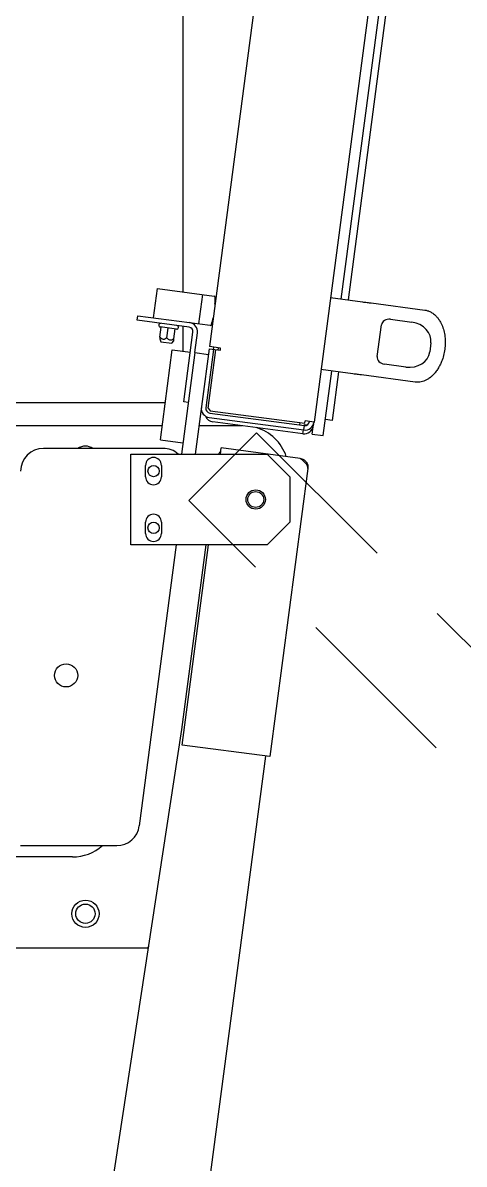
# Model space of a CAD drawing. Header units: inches. Extents: x -347369 to -260369, y 119522 to 149869.
# Drawn here: x -281413 to -281218, y 137059 to 137562 of the extents above; entities that cross this region are included whole.
import ezdxf

# ---------------------------------------------------------------- set-up
doc = ezdxf.new("R2010")
doc.units = ezdxf.units.IN
doc.header["$LTSCALE"] = 300
doc.linetypes.add('NASCOSTA', pattern=[0.375, 0.25, -0.125])
doc.layers.add('MACCHINA', color=40, linetype='Continuous')
doc.layers.add('QUOTE', color=7, linetype='Continuous')

# ---------------------------------------------------------------- blocks, each defined once
blk = doc.blocks.new('A$C7D8F5F26')
at = {"layer": 'MACCHINA', "color": 254, "linetype": 'NASCOSTA'}
blk.add_lwpolyline([(-29.47, 0.47), (0.35, -29.34), (745.64, 715.95), (715.83, 745.76)], close=True, dxfattribs=at)
blk = doc.blocks.new('A$C27be3406')
at = {"layer": 'MACCHINA'}
for p, q in [((1040.18, -1272.08), (999.55, -1580.65)), ((1090.08, -1276.12), (1045.6, -1613.94)), ((1057.62, -1559.72), (1094.68, -1278.18)), ((1096.68, -1285.98), (1060.59, -1560.11)), ((988, -1556.61), (988, -1378.28)), ((975, -1568.01), (976.7, -1555.12)), ((976.7, -1555.12), (1001.65, -1558.4)), ((994.93, -1570.63), (996.62, -1557.74)), ((1052.82, -1559.09), (1066.92, -1560.94)), ((1070.74, -1561.45), (1094.32, -1564.55)), ((967.8, -1569.08), (968.06, -1567.09)), ((968.06, -1567.09), (999.95, -1571.29)), ((1079.2, -1568.61), (1088.65, -1569.86)), ((990.6, -1572.08), (967.8, -1569.08)), ((977.82, -1576.45), (978.4, -1572.09)), ((985.02, -1572.96), (977.92, -1572.02)), ((980.9, -1576.85), (981.47, -1572.49)), ((983.97, -1577.26), (984.54, -1572.89)), ((988, -1582.66), (988, -1571.74)), ((1073.43, -1585), (1075.26, -1571.12)), ((977.71, -1577.27), (978.23, -1578.52)), ((978.23, -1578.52), (983.04, -1579.15)), ((983.04, -1579.15), (983.86, -1578.08)), ((988.28, -1605.06), (992.32, -1574.32)), ((993.15, -1583.33), (994.31, -1574.58)), ((978.01, -1621.69), (983.23, -1582.03)), ((983.23, -1582.03), (991.17, -1583.07)), ((993.15, -1583.33), (987.27, -1628)), ((993.15, -1583.33), (999.1, -1584.12)), ((999.42, -1581.64), (993.32, -1628)), ((1001.41, -1581.9), (998.01, -1607.68)), ((999, -1607.81), (1002.4, -1582.03)), ((999.42, -1581.64), (1004.38, -1582.29)), ((1004.51, -1581.3), (999.55, -1580.65)), ((1001.39, -1580.89), (1001.26, -1581.88)), ((1003.39, -1582.16), (1003.52, -1581.17)), ((1004.38, -1582.29), (1004.51, -1581.3)), ((1097.06, -1579.03), (1096.53, -1583)), ((1086.04, -1589.69), (1076.59, -1588.44)), ((1062.74, -1592.67), (1048.65, -1590.82)), ((1049.7, -1619.88), (1053.44, -1591.45)), ((1056.41, -1591.84), (1053.61, -1613.15)), ((1090.14, -1596.28), (1066.56, -1593.17)), ((980.14, -1605.5), (900.5, -1605.5)), ((990.25, -1605.32), (988.28, -1605.06)), ((999, -1607.81), (999.86, -1608.93)), ((999.86, -1608.93), (1041.5, -1614.41)), ((999.47, -1611.9), (1041.11, -1617.38)), ((999.73, -1609.92), (1041.37, -1615.4)), ((1040.75, -1619.03), (1001.09, -1613.81)), ((1041.5, -1614.41), (1041.64, -1613.42)), ((1045.6, -1613.94), (1041.64, -1613.42)), ((1053.61, -1613.15), (1050.63, -1612.76)), ((978.83, -1615.5), (900.5, -1615.5)), ((1013.97, -1615.5), (994.96, -1615.5)), ((1039.39, -1615.14), (1039.52, -1614.15)), ((1040.75, -1619.03), (1040.97, -1617.37)), ((1041.11, -1617.38), (1041.37, -1615.4)), ((1041.23, -1615.38), (1041.27, -1615.06)), ((1042.5, -1615.22), (1041.27, -1615.06)), ((1044.74, -1619.22), (1045.17, -1615.99)), ((1045.24, -1615.58), (1045.02, -1615.55)), ((1045.32, -1614.97), (1045.24, -1615.58)), ((978.01, -1621.69), (987.93, -1622.99)), ((1044.74, -1619.22), (1049.7, -1619.88)), ((979.22, -1625.5), (926.5, -1625.5)), ((964.95, -1628), (1024.95, -1628)), ((964.95, -1668), (964.95, -1628)), ((1004.43, -1628), (1004.78, -1625.33)), ((1039.48, -1629.89), (1004.78, -1625.33)), ((1034.95, -1638), (1024.95, -1628)), ((971.45, -1638), (971.45, -1633)), ((978.45, -1633), (978.45, -1638)), ((1042.92, -1634.38), (1026.22, -1761.29)), ((1034.95, -1638), (1034.95, -1658)), ((971.45, -1663), (971.45, -1658)), ((978.45, -1658), (978.45, -1663)), ((1024.95, -1668), (1034.95, -1658)), ((1024.95, -1668), (964.95, -1668)), ((968.73, -1791.81), (985.03, -1668)), ((987.45, -1749.29), (998.15, -1668)), ((987.55, -1756.2), (999.16, -1668)), ((939.78, -2060.82), (987.45, -1749.29)), ((1026.22, -1761.29), (987.55, -1756.2)), ((1024.23, -1761.03), (921.12, -2544.27)), ((916.5, -1800.5), (958.81, -1800.5)), ((939.3, -1805.5), (706.5, -1805.5)), ((972.81, -1844.97), (972.28, -1845.5)), ((730, -1845.5), (972.73, -1845.5))]:
    blk.add_line(p, q, dxfattribs=at)
for centre, radius in [((975, -1635.5), 2.5), ((1019.95, -1648), 4.25), ((1019.95, -1648), 3.5), ((975, -1660.5), 2.5), ((936.5, -1725.5), 5.1), ((945, -1830.5), 6), ((945, -1830.5), 4.25)]:
    blk.add_circle(centre, radius, dxfattribs=at)
for centre, radius, start, end in [((1001.58, -1558.9), 0.5, 0.7132, 82.5), ((959.59, -1559.42), 42.5, 356.5608, 0.7132), ((959.59, -1559.42), 42.5, 344.2868, 348.4392), ((978.03, -1571.23), 0.8, 82.5, 262.5), ((985.12, -1572.16), 0.8, 262.5, 82.5), ((990.34, -1574.06), 2, 352.5, 82.5), ((990.34, -1574.06), 4, 352.5, 82.5), ((1000.02, -1570.8), 0.5, 262.5, 344.2868), ((999.99, -1607.94), 4, 172.5, 262.5), ((999.99, -1607.94), 2, 172.5, 262.5), ((1001.62, -1609.84), 4, 202.2417, 262.5), ((1041.64, -1613.42), 4, 262.5, 352.5), ((1041.64, -1613.42), 2, 262.5, 352.5), ((1014.47, -1635.5), 20, 18.6729, 73.6649), ((1041.27, -1615.06), 4, 262.5, 352.5), ((926.5, -1635.5), 10, 90, 180), ((945, -1630.5), 6, 56.4427, 123.5573), ((979.22, -1635.5), 10, 48.5904, 90), ((1007.23, -1629.68), 4, 131.0904, 155.1138), ((974.95, -1633), 3.5, 0, 180), ((974.95, -1638), 3.5, 180, 0), ((974.95, -1658), 3.5, 0, 180), ((974.95, -1663), 3.5, 180, 0), ((958.81, -1790.5), 10, 270, 352.5), ((939.3, -1785.5), 20, 270, 311.4096)]:
    blk.add_arc(centre, radius, start, end, dxfattribs=at)
for centre, major_axis, start_param, end_param in [((1078.8, -1571.59), (3.54, -0.47), 1.570796, 3.141593), ((1087.6, -1577.79), (9.45, -1.24), 0, 1.570796), ((1087.08, -1581.75), (9.45, -1.24), 4.712389, 6.283185), ((1076.98, -1585.47), (3.54, -0.47), 3.141593, 4.712389)]:
    blk.add_ellipse(centre, major_axis=major_axis, ratio=0.8391, start_param=start_param, end_param=end_param, dxfattribs=at)
for points in [[(1066.92, -1560.94), (1067.62, -1561.04), (1069.01, -1561.22), (1070.17, -1561.37), (1070.74, -1561.45)], [(1066.56, -1593.17), (1065.99, -1593.1), (1064.84, -1592.95), (1063.44, -1592.76), (1062.74, -1592.67)], [(1039.48, -1629.89), (1039.99, -1630.02), (1041.02, -1630.28), (1042.21, -1631.37), (1042.95, -1632.8), (1042.93, -1633.85), (1042.92, -1634.38)]]:
    blk.add_open_spline(points, degree=3, dxfattribs=at)
for points, knots in [([(1094.32, -1564.55), (1094.75, -1564.63), (1095.6, -1564.79), (1096.66, -1565.23), (1097.52, -1565.71), (1098.22, -1566.2), (1098.78, -1566.68), (1099.22, -1567.1), (1099.54, -1567.44), (1099.88, -1567.83), (1100.23, -1568.28), (1100.49, -1568.64), (1100.67, -1568.92), (1100.91, -1569.29), (1101.23, -1569.83), (1101.57, -1570.5), (1102.12, -1571.7), (1102.76, -1573.6), (1103.25, -1576.3), (1103.39, -1579.07), (1103.19, -1581.86), (1102.66, -1584.61), (1101.91, -1586.95), (1101.04, -1588.87), (1100.16, -1590.44), (1099.4, -1591.53), (1098.84, -1592.22), (1098.56, -1592.55), (1098.14, -1593.01), (1097.74, -1593.41), (1097.43, -1593.69), (1097.17, -1593.91), (1096.79, -1594.24), (1096.23, -1594.65), (1095.68, -1595), (1094.93, -1595.43), (1093.97, -1595.85), (1092.31, -1596.35), (1091.02, -1596.31), (1090.14, -1596.28)], [0, 0, 0, 0, 0.031202, 0.062655, 0.082037, 0.102848, 0.125226, 0.135435, 0.146722, 0.159169, 0.172868, 0.187917, 0.191098, 0.197255, 0.219081, 0.236152, 0.250331, 0.312857, 0.375192, 0.437727, 0.500174, 0.562589, 0.624868, 0.666035, 0.70663, 0.749407, 0.758562, 0.769058, 0.780797, 0.802979, 0.809097, 0.810983, 0.827369, 0.845246, 0.860969, 0.87474, 0.907643, 0.937176, 1, 1, 1, 1]), ([(1095.88, -1564.95), (1095.96, -1564.97), (1096.05, -1564.98), (1096.13, -1565.02), (1096.14, -1565.03)], [0, 0, 0, 0, 0.894526, 1, 1, 1, 1]), ([(977.82, -1576.45), (977.8, -1576.58), (977.76, -1576.89), (977.72, -1577.22), (977.72, -1577.25), (977.72, -1577.26)], [0, 0, 0, 0, 0.323419, 0.736513, 1, 1, 1, 1]), ([(980.9, -1576.85), (980.59, -1577.07), (980.11, -1577.4), (979.37, -1577.53), (978.75, -1577.36), (978.23, -1576.95), (977.94, -1576.6), (977.82, -1576.45)], [0, 0, 0, 0, 0.299549, 0.463922, 0.629169, 0.843203, 1, 1, 1, 1]), ([(983.97, -1577.26), (983.66, -1577.47), (983.19, -1577.8), (982.44, -1577.93), (981.82, -1577.76), (981.31, -1577.36), (981.02, -1577), (980.9, -1576.85)], [0, 0, 0, 0, 0.299549, 0.463922, 0.629169, 0.843203, 1, 1, 1, 1]), ([(983.86, -1578.07), (983.86, -1578.06), (983.87, -1578.03), (983.91, -1577.7), (983.95, -1577.39), (983.97, -1577.26)], [0, 0, 0, 0, 0.263487, 0.676581, 1, 1, 1, 1]), ([(1042.92, -1634.38), (1042.91, -1634.04), (1042.87, -1633.35), (1042.05, -1632.21), (1040.86, -1631.05), (1039.93, -1630.27), (1039.48, -1629.89)], [0, 0, 0, 0, 0.2546509, 0.5095426, 0.7644355, 1, 1, 1, 1])]:
    blk.add_open_spline(points, degree=3, knots=knots, dxfattribs=at)

msp = doc.modelspace()

# ---------------------------------------------------------------- block references
at = {"layer": 'MACCHINA', "xscale": -1, "rotation": 180}
msp.add_blockref('A$C7D8F5F26', (-281310.216, 137351.656), dxfattribs=at)
at = {"layer": 'QUOTE'}
msp.add_blockref('A$C27be3406', (-282330.166, 138999.656), dxfattribs=at)

doc.saveas('drawing.dxf')
